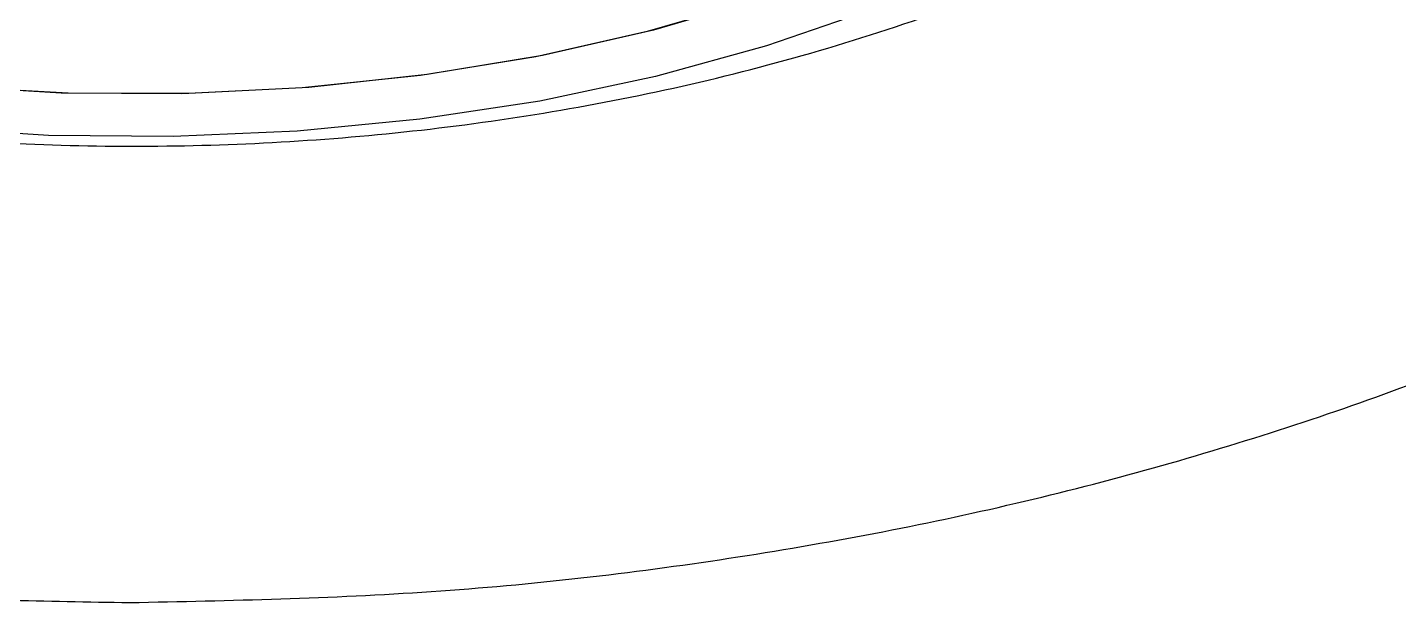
# Model space of a CAD drawing. Extents: x 1076 to 1148, y 508 to 635.
# Drawn here: x 1096.127 to 1097.709, y 576.339 to 577.003 of the extents above; entities that cross this region are included whole.
import ezdxf

# ---------------------------------------------------------------- set-up
doc = ezdxf.new("R2010")
doc.units = 0
doc.header["$MEASUREMENT"] = 0
doc.layers.add('1', color=4, linetype='Continuous')

# ---------------------------------------------------------------- blocks, each defined once
blk = doc.blocks.new('2026 TX')
at = {"layer": '1', "color": 3, "flags": 128}
for points in [[(21.7502, 57.5806), (21.7476, 57.5774), (21.6857, 57.5102), (21.6116, 57.4467), (21.5259, 57.3877), (21.4295, 57.3335), (21.3234, 57.2849), (21.2088, 57.2424), (21.0867, 57.2063), (20.9585, 57.177), (20.8255, 57.1549), (20.689, 57.1401), (20.5504, 57.1328), (20.4111, 57.1332), (20.2726, 57.1411)], [(21.7098, 57.5344), (21.6818, 57.5064), (21.6069, 57.4432), (21.5206, 57.3844), (21.4236, 57.3306), (21.317, 57.2823), (21.2019, 57.2401), (21.0795, 57.2044), (20.951, 57.1755), (20.8177, 57.1538), (20.681, 57.1395), (20.5423, 57.1326), (20.4031, 57.1334), (20.2647, 57.1418), (20.1286, 57.1576), (19.9962, 57.1808), (19.8687, 57.211), (19.7477, 57.2481), (19.6342, 57.2915), (19.5295, 57.3409), (19.4346, 57.3958), (19.3504, 57.4556), (19.278, 57.5196), (19.2503, 57.5486)], [(21.5203, 57.3126), (21.4509, 57.2777), (21.3381, 57.2297), (21.2171, 57.1879), (21.0891, 57.1526), (20.9553, 57.1243), (20.8169, 57.1032), (20.6754, 57.0894), (20.5321, 57.0832), (20.3884, 57.0846), (20.2455, 57.0936), (20.105, 57.1101), (19.9682, 57.1339), (19.8364, 57.1648), (19.7108, 57.2025), (19.5927, 57.2467), (19.4833, 57.2969), (19.4259, 57.3276)]]:
    blk.add_lwpolyline(points, dxfattribs=at)
at = {"layer": '1', "color": 3}
for points, knots in [([(19.0215, 57.5097), (19.0422, 57.4942), (19.1016, 57.4498), (19.208, 57.3854), (19.3404, 57.3157), (19.4815, 57.2542), (19.6295, 57.201), (19.783, 57.1569), (19.9402, 57.1219), (20.0999, 57.096), (20.2612, 57.0792), (20.4234, 57.0713), (20.586, 57.0723), (20.7484, 57.0822), (20.9101, 57.1011), (21.0708, 57.1293), (21.23, 57.1672), (21.387, 57.2153), (21.5409, 57.274), (21.6901, 57.344), (21.8262, 57.4202), (21.9087, 57.4779), (21.9465, 57.5043)], [0, 0, 0, 0, 0.025926, 0.074257, 0.123833, 0.174446, 0.225741, 0.277257, 0.328661, 0.379824, 0.430746, 0.481514, 0.532265, 0.58316, 0.634328, 0.685951, 0.738194, 0.791181, 0.844941, 0.89934, 0.953897, 1, 1, 1, 1]), ([(20.4821, 56.545), (20.5984, 56.5475), (20.8316, 56.5524), (21.1754, 56.5923), (21.5075, 56.6555), (21.8211, 56.7437), (22.1135, 56.8531), (22.2839, 56.9429), (22.3692, 56.9878)], [0, 0, 0, 0, 0.166297, 0.333169, 0.5, 0.666571, 0.833269, 1, 1, 1, 1]), ([(19.3632, 56.6836), (19.4517, 56.6623), (19.6288, 56.6198), (19.9085, 56.5775), (20.1936, 56.55), (20.3861, 56.5467), (20.4821, 56.545)], [0, 0, 0, 0, 0.2499984, 0.4999975, 0.7508181, 1, 1, 1, 1])]:
    blk.add_open_spline(points, degree=3, knots=knots, dxfattribs=at)

msp = doc.modelspace()

# ---------------------------------------------------------------- block references
at = {"layer": '1'}
msp.add_blockref('2026 TX', (1075.7625, 519.7937), dxfattribs=at)

doc.saveas('drawing.dxf')
